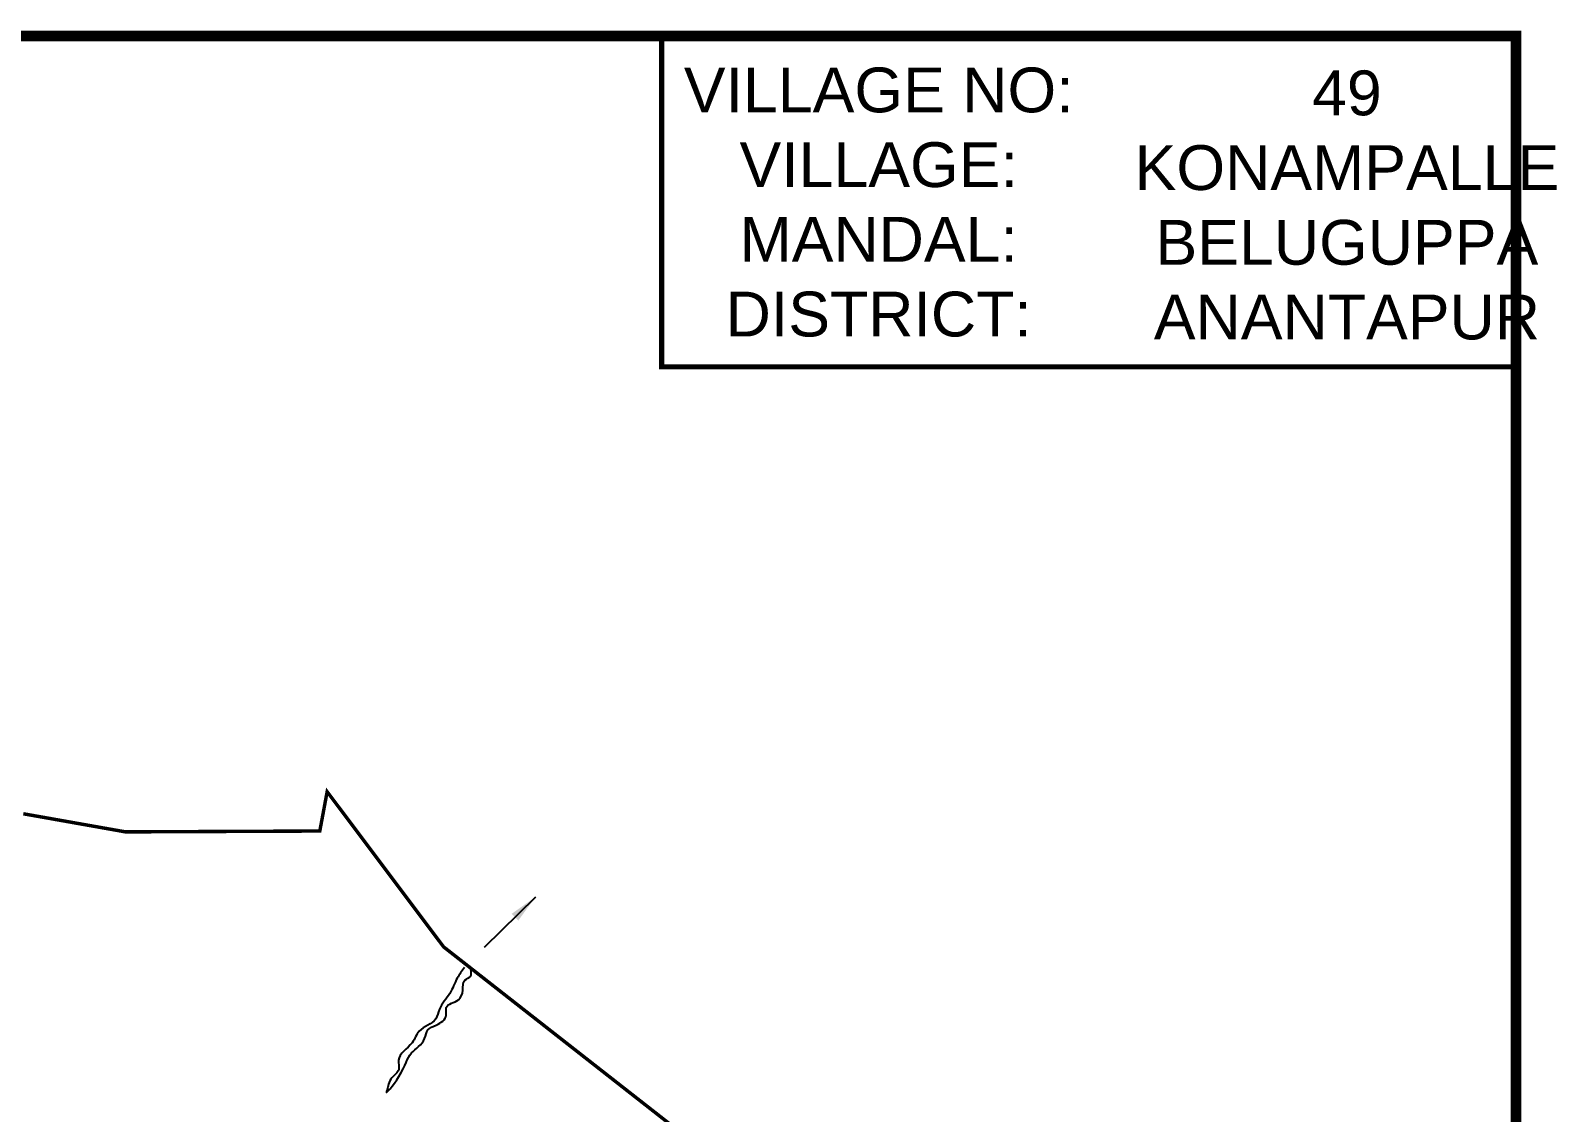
# Model space of a CAD drawing. Header units: feet. Extents: x 738530 to 748259, y 1619282 to 1626133.
# Drawn here: x 746137 to 748259, y 1624628 to 1626133 of the extents above; entities that cross this region are included whole.
import ezdxf

# ---------------------------------------------------------------- set-up
doc = ezdxf.new("R2010")
doc.units = ezdxf.units.FT
doc.header["$LTSCALE"] = 15
doc.header["$MEASUREMENT"] = 0
doc.linetypes.add('ACAD_ISO02W100', pattern=[15, 12, -3])
for name, color, linetype in [('PAPER SIZE', 10, 'Continuous'), ('PLOT NO', 7, 'Continuous'), ('TANKS-STREAM', 4, 'Continuous'), ('VILLAGE BOUNDRY', 5, 'Continuous')]:
    doc.layers.add(name, color=color, linetype=linetype)
doc.styles.add('CANAL', font='Cambria.ttf')
doc.styles.get("Standard").update_dxf_attribs({"font": 'arial.ttf'})
doc.dimstyles.new('CRDS', dxfattribs={"dimtxt": 20, "dimasz": 0.18, "dimexe": 0.18, "dimexo": 0.0625, "dimgap": 0.09, "dimtad": 0, "dimtih": 1, "dimtoh": 1, "dimdec": 0, "dimzin": 2, "dimdsep": 46, "dimtxsty": 'CANAL', "dimcen": 0.09, "dimclrt": 256, "dimadec": 0, "dimazin": 0, "dimtfac": 1, "dimtdec": 0, "dimtofl": 0, "dimtmove": 0, "dimatfit": 3, "dimfxl": 1, "dimtfill": 2, "dimtfillclr": 5, "dimtolj": 1, "dimtzin": 0, "dimarcsym": 0})

msp = doc.modelspace()

# ---------------------------------------------------------------- linework, layer by layer
at = {"layer": 'PAPER SIZE', "color": 5, "const_width": 15}
msp.add_lwpolyline([(738537.5, 1626125.8), (748202.6, 1626125.8), (748202.6, 1619289.5), (738537.5, 1619289.5), (738537.5, 1626125.8)], dxfattribs=at)
at = {"layer": 'PAPER SIZE', "color": 5, "const_width": 7}
msp.add_lwpolyline([(748202.6, 1626125.8), (747014.6, 1626125.8), (747014.6, 1625665.6), (748202.6, 1625665.6)], close=True, dxfattribs=at)
at = {"layer": 'TANKS-STREAM'}
for points in [[(746633, 1624659.8), (746632.1, 1624657.8), (746649.1, 1624678.2), (746666.9, 1624711.1), (746685, 1624731), (746689.5, 1624743.2), (746701.1, 1624749.8), (746714.9, 1624763.8), (746715.1, 1624774.5), (746731.9, 1624785), (746738, 1624798.3), (746741.1, 1624812.5), (746748.7, 1624817.5), (746749, 1624827.3)], [(746740.2, 1624830), (746730.3, 1624815.2), (746720.1, 1624794), (746705.5, 1624771.8), (746700.4, 1624758.6), (746677.4, 1624741.5), (746667.6, 1624725.3), (746648.6, 1624701), (746648.9, 1624687.9), (746639.4, 1624676.5), (746632.6, 1624657.8)]]:
    msp.add_spline(points, degree=3, dxfattribs=at)
at = {"layer": 'VILLAGE BOUNDRY', "linetype": 'ACAD_ISO02W100', "ltscale": 0.2, "const_width": 4.81}
msp.add_lwpolyline([(746126.9, 1625043.8), (746269, 1625018.6), (746539.2, 1625019.8), (746549.4, 1625074.5), (746711.4, 1624858.6), (747304.1, 1624394.4), (747505.8, 1624392.4), (747400.6, 1624203.6), (747363.3, 1623094.3), (747109.7, 1622605.7), (746835.5, 1622614.6), (746209.9, 1622787.7), (745969.7, 1622929.5)], dxfattribs=at)

# ---------------------------------------------------------------- texts
at = {"layer": 'PLOT NO', "attachment_point": 2}
for s, insert, char_height, width in [('VILLAGE NO:\\PVILLAGE:\\PMANDAL:\\PDISTRICT:', (747316.4, 1626081.8), 62.335, 535.064), ('49\\PKONAMPALLE\\PBELUGUPPA \\PANANTAPUR ', (747967.5, 1626077.7), 62.34, 734.225)]:
    msp.add_mtext(s, dxfattribs=dict(at, insert=insert, char_height=char_height, width=width))

# ---------------------------------------------------------------- leaders
at = {"layer": 'PLOT NO', "color": 5}
msp.add_leader([(746839, 1624928), (746767.8, 1624857.7)], dimstyle='CRDS', override={"dimasz": 40, "dimgap": 0.09, "dimtad": 0}, dxfattribs=at)

doc.saveas('drawing.dxf')
